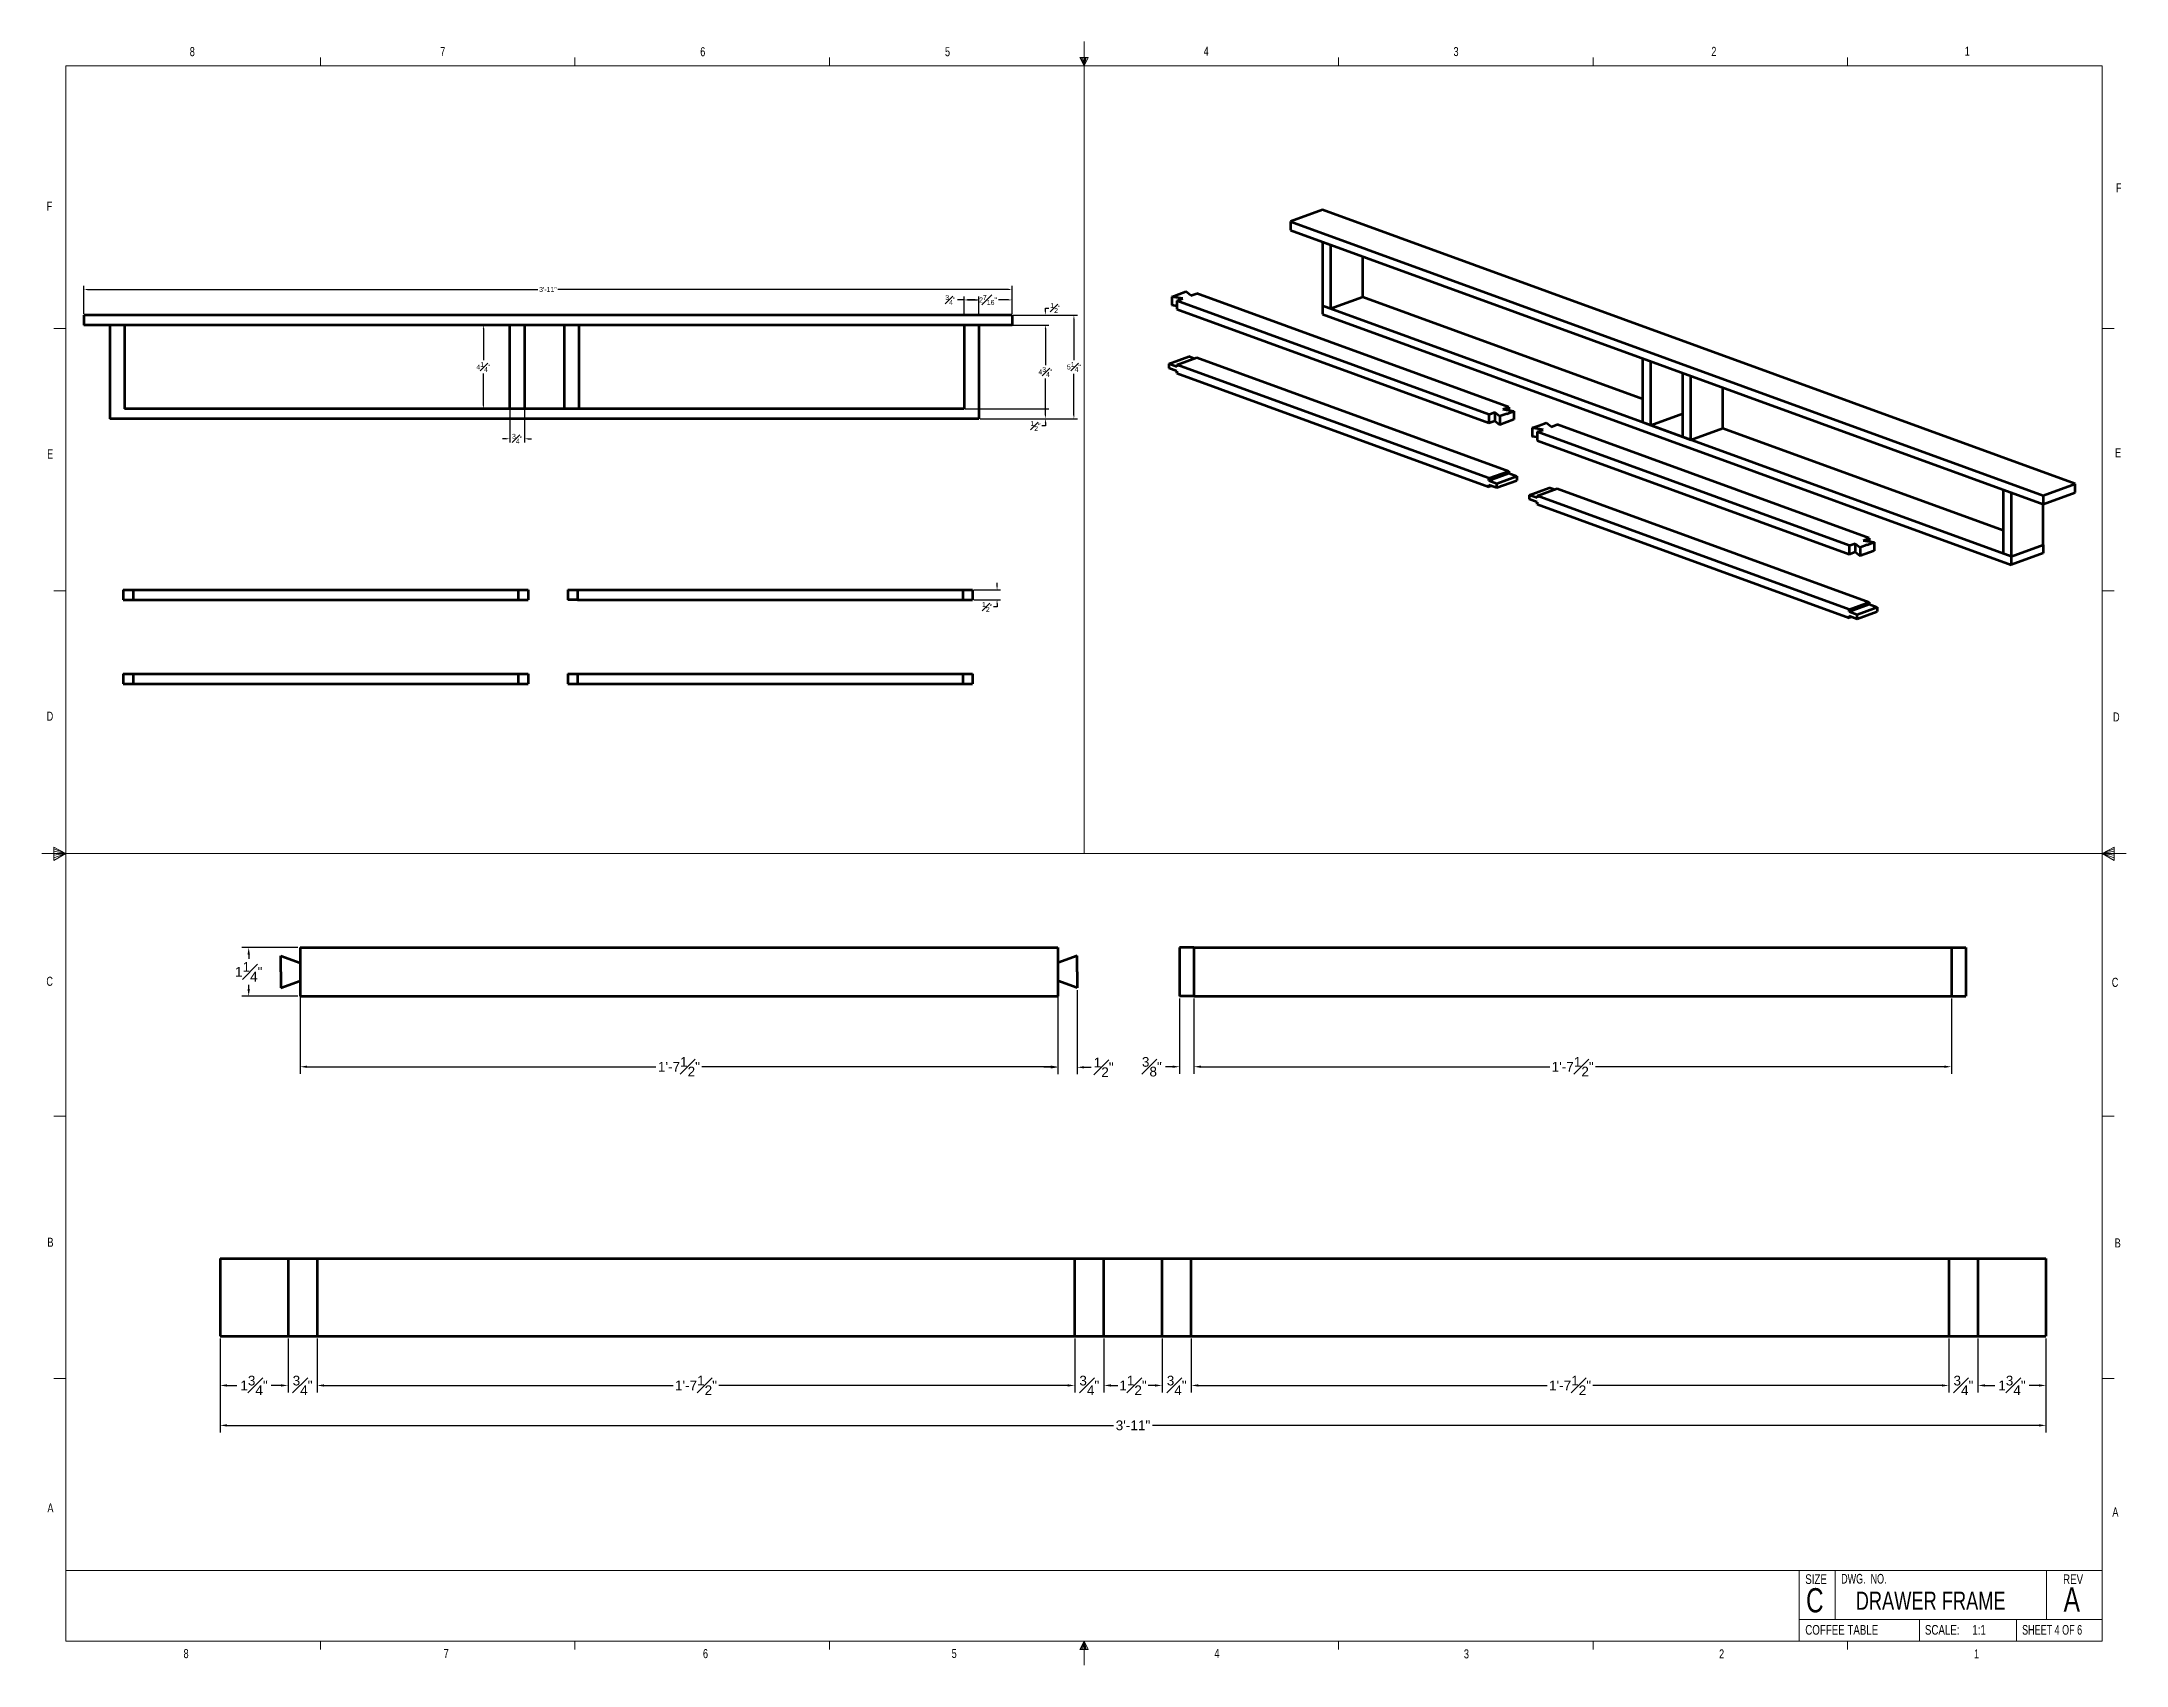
# Paper-space layout 'Drawers' of a CAD drawing. Header units: inches. Extents: x 0.3 to 21.8, y 0.1 to 16.8.
# The model-space entities are those that its viewports show. They can reach past a viewport. Long polylines and large blocks are cut down to what shows.
import ezdxf

# ---------------------------------------------------------------- set-up
doc = ezdxf.new("R2010")
doc.units = ezdxf.units.IN
doc.header["$MEASUREMENT"] = 0
doc.layers.get('0').update_dxf_attribs({"lineweight": 70, "true_color": 0xc2ced6})
doc.layers.add('Dim', color=5, linetype='Continuous')
doc.layers.add('FORMAT', color=7, linetype='Continuous')
doc.styles.add('SLDTEXTSTYLE0', font='TXT', dxfattribs={"width": 0.75})
doc.styles.add('SLDTEXTSTYLE1', font='TXT', dxfattribs={"width": 0.692308})
doc.styles.add('SLDTEXTSTYLE2', font='TXT', dxfattribs={"width": 0.694444})
doc.styles.get("Standard").update_dxf_attribs({"font": 'Arial.ttf'})
doc.dimstyles.new('AnnotativeNickStandard', dxfattribs={"dimscale": 6, "dimtxt": 0.25, "dimasz": 0.18, "dimexe": 0.18, "dimexo": 0.0625, "dimgap": 0.09, "dimtad": 0, "dimtih": 1, "dimtoh": 1, "dimdec": 4, "dimrnd": 0.03125, "dimzin": 0, "dimdsep": 46, "dimlunit": 4, "dimtxsty": 'Standard', "dimcen": 0.09, "dimaunit": 1, "dimadec": 0, "dimazin": 0, "dimtfac": 1, "dimtdec": 4, "dimtofl": 0, "dimtmove": 0, "dimatfit": 3, "dimfxl": 1, "dimfrac": 1, "dimtolj": 1, "dimtzin": 0, "dimarcsym": 0})

# ---------------------------------------------------------------- blocks, each defined once
blk = doc.blocks.new('*D38')
at = {"layer": 'Defpoints', "color": 0, "transparency": 16777216}
for p in [(251.852, 58.551), (271.352, 58.551), (271.352, 56.67)]:
    blk.add_point(p, dxfattribs=at)
at = {"layer": 'Dim', "color": 0, "lineweight": -2, "transparency": 16777216}
for p, q in [((251.852, 58.488), (251.852, 56.49)), ((271.352, 58.488), (271.352, 56.49)), ((252.032, 56.67), (261.011, 56.67)), ((271.172, 56.67), (262.192, 56.67))]:
    blk.add_line(p, q, dxfattribs=at)
at = {"layer": 'Dim', "color": 0, "transparency": 16777216}
for points in [[(252.032, 56.7), (252.032, 56.64), (251.852, 56.67)], [(271.172, 56.7), (271.172, 56.64), (271.352, 56.67)]]:
    blk.add_solid(points, dxfattribs=at)
at = {"layer": 'Dim', "color": 0, "transparency": 16777216, "insert": (261.602, 56.67), "char_height": 0.25, "attachment_point": 5}
blk.add_mtext('\\A1;1\'-7{\\H1.000000x;\\S1#2;}"', dxfattribs=at)
blk = doc.blocks.new('*D70')
at = {"layer": 'Defpoints', "color": 0, "transparency": 16777216}
for p in [(274.857, 58.488), (294.357, 58.488), (294.357, 56.67)]:
    blk.add_point(p, dxfattribs=at)
at = {"layer": 'Dim', "color": 0, "lineweight": -2, "transparency": 16777216}
for p, q in [((274.857, 58.426), (274.857, 56.49)), ((294.357, 58.426), (294.357, 56.49)), ((275.037, 56.67), (284.016, 56.67)), ((294.177, 56.67), (285.197, 56.67))]:
    blk.add_line(p, q, dxfattribs=at)
at = {"layer": 'Dim', "color": 0, "transparency": 16777216}
for points in [[(275.037, 56.7), (275.037, 56.64), (274.857, 56.67)], [(294.177, 56.7), (294.177, 56.64), (294.357, 56.67)]]:
    blk.add_solid(points, dxfattribs=at)
at = {"layer": 'Dim', "color": 0, "transparency": 16777216, "insert": (284.607, 56.67), "char_height": 0.25, "attachment_point": 5}
blk.add_mtext('\\A1;1\'-7{\\H1.000000x;\\S1#2;}"', dxfattribs=at)
blk = doc.blocks.new('*D71')
at = {"layer": 'Defpoints', "color": 0, "transparency": 16777216}
for p in [(274.49, 58.488), (274.857, 58.488), (274.49, 56.67)]:
    blk.add_point(p, dxfattribs=at)
at = {"layer": 'Dim', "color": 0, "lineweight": -2, "transparency": 16777216}
for p, q in [((274.49, 58.426), (274.49, 56.49)), ((274.857, 58.426), (274.857, 56.49)), ((274.31, 56.67), (274.13, 56.67)), ((275.037, 56.67), (275.217, 56.67))]:
    blk.add_line(p, q, dxfattribs=at)
at = {"layer": 'Dim', "color": 0, "transparency": 16777216}
for points in [[(274.31, 56.7), (274.31, 56.64), (274.49, 56.67)], [(275.037, 56.7), (275.037, 56.64), (274.857, 56.67)]]:
    blk.add_solid(points, dxfattribs=at)
at = {"layer": 'Dim', "color": 0, "transparency": 16777216, "insert": (273.775, 56.67), "char_height": 0.25, "attachment_point": 5}
blk.add_mtext('\\A1;{\\H1.000000x;\\S3#8;}"', dxfattribs=at)
blk = doc.blocks.new('*D72')
at = {"layer": 'Defpoints', "color": 0, "transparency": 16777216}
for p in [(271.352, 58.488), (271.852, 58.7), (271.852, 56.655)]:
    blk.add_point(p, dxfattribs=at)
at = {"layer": 'Dim', "color": 0, "lineweight": -2, "transparency": 16777216}
for p, q in [((271.852, 58.637), (271.852, 56.475)), ((271.352, 58.426), (271.352, 56.475)), ((271.172, 56.655), (270.992, 56.655)), ((272.032, 56.655), (272.212, 56.655))]:
    blk.add_line(p, q, dxfattribs=at)
at = {"layer": 'Dim', "color": 0, "transparency": 16777216}
for points in [[(271.172, 56.685), (271.172, 56.625), (271.352, 56.655)], [(272.032, 56.685), (272.032, 56.625), (271.852, 56.655)]]:
    blk.add_solid(points, dxfattribs=at)
at = {"layer": 'Dim', "color": 0, "transparency": 16777216, "insert": (272.536, 56.655), "char_height": 0.25, "attachment_point": 5}
blk.add_mtext('\\A1;{\\H1.000000x;\\S1#2;}"', dxfattribs=at)
blk = doc.blocks.new('*D76')
at = {"layer": 'Defpoints', "color": 0, "transparency": 16777216}
for p in [(249.79, 49.738), (296.79, 49.738), (296.79, 47.438)]:
    blk.add_point(p, dxfattribs=at)
at = {"layer": 'Dim', "color": 0, "lineweight": -2, "transparency": 16777216}
for p, q in [((249.79, 49.675), (249.79, 47.258)), ((296.79, 49.675), (296.79, 47.258)), ((249.97, 47.438), (272.786, 47.438)), ((296.61, 47.438), (273.794, 47.438))]:
    blk.add_line(p, q, dxfattribs=at)
at = {"layer": 'Dim', "color": 0, "transparency": 16777216}
for points in [[(249.97, 47.468), (249.97, 47.408), (249.79, 47.438)], [(296.61, 47.468), (296.61, 47.408), (296.79, 47.438)]]:
    blk.add_solid(points, dxfattribs=at)
at = {"layer": 'Dim', "color": 0, "transparency": 16777216, "insert": (273.29, 47.438), "char_height": 0.25, "attachment_point": 5}
blk.add_mtext('\\A1;3\'-11"', dxfattribs=at)
blk = doc.blocks.new('*D77')
at = {"layer": 'Defpoints', "color": 0, "transparency": 16777216}
for p in [(249.79, 49.675), (251.54, 49.738), (251.54, 48.466)]:
    blk.add_point(p, dxfattribs=at)
at = {"layer": 'Dim', "color": 0, "lineweight": -2, "transparency": 16777216}
for p, q in [((249.79, 49.613), (249.79, 48.286)), ((251.54, 49.675), (251.54, 48.286)), ((249.97, 48.466), (250.225, 48.466)), ((251.36, 48.466), (251.105, 48.466))]:
    blk.add_line(p, q, dxfattribs=at)
at = {"layer": 'Dim', "color": 0, "transparency": 16777216}
for points in [[(249.97, 48.496), (249.97, 48.436), (249.79, 48.466)], [(251.36, 48.496), (251.36, 48.436), (251.54, 48.466)]]:
    blk.add_solid(points, dxfattribs=at)
at = {"layer": 'Dim', "color": 0, "transparency": 16777216, "insert": (250.665, 48.466), "char_height": 0.25, "attachment_point": 5}
blk.add_mtext('\\A1;1{\\H1.000000x;\\S3#4;}"', dxfattribs=at)
blk = doc.blocks.new('*D78')
at = {"layer": 'Defpoints', "color": 0, "transparency": 16777216}
for p in [(251.54, 49.738), (252.29, 49.738), (252.29, 48.466)]:
    blk.add_point(p, dxfattribs=at)
at = {"layer": 'Dim', "color": 0, "lineweight": -2, "transparency": 16777216}
for p, q in [((251.54, 49.675), (251.54, 48.286)), ((252.29, 49.675), (252.29, 48.286)), ((251.36, 48.466), (251.18, 48.466)), ((252.47, 48.466), (252.65, 48.466))]:
    blk.add_line(p, q, dxfattribs=at)
at = {"layer": 'Dim', "color": 0, "transparency": 16777216}
for points in [[(251.36, 48.496), (251.36, 48.436), (251.54, 48.466)], [(252.47, 48.496), (252.47, 48.436), (252.29, 48.466)]]:
    blk.add_solid(points, dxfattribs=at)
at = {"layer": 'Dim', "color": 0, "transparency": 16777216, "insert": (251.915, 48.466), "char_height": 0.25, "attachment_point": 5}
blk.add_mtext('\\A1;{\\H1.000000x;\\S3#4;}"', dxfattribs=at)
blk = doc.blocks.new('*D79')
at = {"layer": 'Defpoints', "color": 0, "transparency": 16777216}
for p in [(252.29, 49.738), (271.79, 49.738), (271.79, 48.466)]:
    blk.add_point(p, dxfattribs=at)
at = {"layer": 'Dim', "color": 0, "lineweight": -2, "transparency": 16777216}
for p, q in [((252.29, 49.675), (252.29, 48.286)), ((271.79, 49.675), (271.79, 48.286)), ((252.47, 48.466), (261.45, 48.466)), ((271.61, 48.466), (262.63, 48.466))]:
    blk.add_line(p, q, dxfattribs=at)
at = {"layer": 'Dim', "color": 0, "transparency": 16777216}
for points in [[(252.47, 48.496), (252.47, 48.436), (252.29, 48.466)], [(271.61, 48.496), (271.61, 48.436), (271.79, 48.466)]]:
    blk.add_solid(points, dxfattribs=at)
at = {"layer": 'Dim', "color": 0, "transparency": 16777216, "insert": (262.04, 48.466), "char_height": 0.25, "attachment_point": 5}
blk.add_mtext('\\A1;1\'-7{\\H1.000000x;\\S1#2;}"', dxfattribs=at)
blk = doc.blocks.new('*D80')
at = {"layer": 'Defpoints', "color": 0, "transparency": 16777216}
for p in [(271.79, 49.738), (272.54, 49.738), (272.54, 48.466)]:
    blk.add_point(p, dxfattribs=at)
at = {"layer": 'Dim', "color": 0, "lineweight": -2, "transparency": 16777216}
for p, q in [((271.79, 49.675), (271.79, 48.286)), ((272.54, 49.675), (272.54, 48.286)), ((271.61, 48.466), (271.43, 48.466)), ((272.72, 48.466), (272.9, 48.466))]:
    blk.add_line(p, q, dxfattribs=at)
at = {"layer": 'Dim', "color": 0, "transparency": 16777216}
for points in [[(271.61, 48.496), (271.61, 48.436), (271.79, 48.466)], [(272.72, 48.496), (272.72, 48.436), (272.54, 48.466)]]:
    blk.add_solid(points, dxfattribs=at)
at = {"layer": 'Dim', "color": 0, "transparency": 16777216, "insert": (272.165, 48.466), "char_height": 0.25, "attachment_point": 5}
blk.add_mtext('\\A1;{\\H1.000000x;\\S3#4;}"', dxfattribs=at)
blk = doc.blocks.new('*D81')
at = {"layer": 'Defpoints', "color": 0, "transparency": 16777216}
for p in [(272.54, 49.738), (274.04, 49.738), (274.04, 48.466)]:
    blk.add_point(p, dxfattribs=at)
at = {"layer": 'Dim', "color": 0, "lineweight": -2, "transparency": 16777216}
for p, q in [((272.54, 49.675), (272.54, 48.286)), ((274.04, 49.675), (274.04, 48.286)), ((272.72, 48.466), (272.887, 48.466)), ((273.86, 48.466), (273.693, 48.466))]:
    blk.add_line(p, q, dxfattribs=at)
at = {"layer": 'Dim', "color": 0, "transparency": 16777216}
for points in [[(272.72, 48.496), (272.72, 48.436), (272.54, 48.466)], [(273.86, 48.496), (273.86, 48.436), (274.04, 48.466)]]:
    blk.add_solid(points, dxfattribs=at)
at = {"layer": 'Dim', "color": 0, "transparency": 16777216, "insert": (273.29, 48.466), "char_height": 0.25, "attachment_point": 5}
blk.add_mtext('\\A1;1{\\H1.000000x;\\S1#2;}"', dxfattribs=at)
blk = doc.blocks.new('*D82')
at = {"layer": 'Defpoints', "color": 0, "transparency": 16777216}
for p in [(274.04, 49.738), (274.79, 49.738), (274.79, 48.466)]:
    blk.add_point(p, dxfattribs=at)
at = {"layer": 'Dim', "color": 0, "lineweight": -2, "transparency": 16777216}
for p, q in [((274.04, 49.675), (274.04, 48.286)), ((274.79, 49.675), (274.79, 48.286)), ((273.86, 48.466), (273.68, 48.466)), ((274.97, 48.466), (275.15, 48.466))]:
    blk.add_line(p, q, dxfattribs=at)
at = {"layer": 'Dim', "color": 0, "transparency": 16777216}
for points in [[(273.86, 48.496), (273.86, 48.436), (274.04, 48.466)], [(274.97, 48.496), (274.97, 48.436), (274.79, 48.466)]]:
    blk.add_solid(points, dxfattribs=at)
at = {"layer": 'Dim', "color": 0, "transparency": 16777216, "insert": (274.415, 48.466), "char_height": 0.25, "attachment_point": 5}
blk.add_mtext('\\A1;{\\H1.000000x;\\S3#4;}"', dxfattribs=at)
blk = doc.blocks.new('*D83')
at = {"layer": 'Defpoints', "color": 0, "transparency": 16777216}
for p in [(274.79, 49.738), (294.29, 49.738), (294.29, 48.466)]:
    blk.add_point(p, dxfattribs=at)
at = {"layer": 'Dim', "color": 0, "lineweight": -2, "transparency": 16777216}
for p, q in [((274.79, 49.675), (274.79, 48.286)), ((294.29, 49.675), (294.29, 48.286)), ((274.97, 48.466), (283.95, 48.466)), ((294.11, 48.466), (285.13, 48.466))]:
    blk.add_line(p, q, dxfattribs=at)
at = {"layer": 'Dim', "color": 0, "transparency": 16777216}
for points in [[(274.97, 48.496), (274.97, 48.436), (274.79, 48.466)], [(294.11, 48.496), (294.11, 48.436), (294.29, 48.466)]]:
    blk.add_solid(points, dxfattribs=at)
at = {"layer": 'Dim', "color": 0, "transparency": 16777216, "insert": (284.54, 48.466), "char_height": 0.25, "attachment_point": 5}
blk.add_mtext('\\A1;1\'-7{\\H1.000000x;\\S1#2;}"', dxfattribs=at)
blk = doc.blocks.new('*D84')
at = {"layer": 'Defpoints', "color": 0, "transparency": 16777216}
for p in [(294.29, 49.738), (295.04, 49.738), (295.04, 48.466)]:
    blk.add_point(p, dxfattribs=at)
at = {"layer": 'Dim', "color": 0, "lineweight": -2, "transparency": 16777216}
for p, q in [((294.29, 49.675), (294.29, 48.286)), ((295.04, 49.675), (295.04, 48.286)), ((294.11, 48.466), (293.93, 48.466)), ((295.22, 48.466), (295.4, 48.466))]:
    blk.add_line(p, q, dxfattribs=at)
at = {"layer": 'Dim', "color": 0, "transparency": 16777216}
for points in [[(294.11, 48.496), (294.11, 48.436), (294.29, 48.466)], [(295.22, 48.496), (295.22, 48.436), (295.04, 48.466)]]:
    blk.add_solid(points, dxfattribs=at)
at = {"layer": 'Dim', "color": 0, "transparency": 16777216, "insert": (294.665, 48.466), "char_height": 0.25, "attachment_point": 5}
blk.add_mtext('\\A1;{\\H1.000000x;\\S3#4;}"', dxfattribs=at)
blk = doc.blocks.new('*D85')
at = {"layer": 'Defpoints', "color": 0, "transparency": 16777216}
for p in [(295.04, 49.738), (296.79, 49.738), (296.79, 48.466)]:
    blk.add_point(p, dxfattribs=at)
at = {"layer": 'Dim', "color": 0, "lineweight": -2, "transparency": 16777216}
for p, q in [((295.04, 49.675), (295.04, 48.286)), ((296.79, 49.675), (296.79, 48.286)), ((295.22, 48.466), (295.475, 48.466)), ((296.61, 48.466), (296.355, 48.466))]:
    blk.add_line(p, q, dxfattribs=at)
at = {"layer": 'Dim', "color": 0, "transparency": 16777216}
for points in [[(295.22, 48.496), (295.22, 48.436), (295.04, 48.466)], [(296.61, 48.496), (296.61, 48.436), (296.79, 48.466)]]:
    blk.add_solid(points, dxfattribs=at)
at = {"layer": 'Dim', "color": 0, "transparency": 16777216, "insert": (295.915, 48.466), "char_height": 0.25, "attachment_point": 5}
blk.add_mtext('\\A1;1{\\H1.000000x;\\S3#4;}"', dxfattribs=at)
blk = doc.blocks.new('*D86')
at = {"layer": 'Defpoints', "color": 0, "transparency": 16777216}
for p in [(296.79, 28.774), (295.107, 23.524), (299.922, 23.524)]:
    blk.add_point(p, dxfattribs=at)
at = {"layer": 'Dim', "color": 0, "lineweight": -2, "transparency": 16777216}
for p, q in [((296.852, 28.774), (300.102, 28.774)), ((299.922, 28.594), (299.922, 26.488)), ((299.922, 23.704), (299.922, 25.81)), ((295.169, 23.524), (300.102, 23.524))]:
    blk.add_line(p, q, dxfattribs=at)
at = {"layer": 'Dim', "color": 0, "transparency": 16777216}
for points in [[(299.892, 28.594), (299.952, 28.594), (299.922, 28.774)], [(299.892, 23.704), (299.952, 23.704), (299.922, 23.524)]]:
    blk.add_solid(points, dxfattribs=at)
at = {"layer": 'Dim', "color": 0, "transparency": 16777216, "insert": (299.922, 26.149), "char_height": 0.25, "attachment_point": 5}
blk.add_mtext('\\A1;5{\\H1.000000x;\\S1#4;}"', dxfattribs=at)
blk = doc.blocks.new('*D87')
at = {"layer": 'Defpoints', "color": 0, "transparency": 16777216}
for p in [(296.79, 28.774), (296.79, 28.274), (298.477, 28.274)]:
    blk.add_point(p, dxfattribs=at)
at = {"layer": 'Dim', "color": 0, "lineweight": -2, "transparency": 16777216}
for p, q in [((298.477, 28.954), (298.477, 29.134)), ((298.477, 29.134), (298.657, 29.134)), ((296.852, 28.774), (298.657, 28.774)), ((296.852, 28.274), (298.657, 28.274)), ((298.477, 28.094), (298.477, 27.914))]:
    blk.add_line(p, q, dxfattribs=at)
at = {"layer": 'Dim', "color": 0, "transparency": 16777216}
for points in [[(298.447, 28.954), (298.507, 28.954), (298.477, 28.774)], [(298.447, 28.094), (298.507, 28.094), (298.477, 28.274)]]:
    blk.add_solid(points, dxfattribs=at)
at = {"layer": 'Dim', "color": 0, "transparency": 16777216, "insert": (298.982, 29.134), "char_height": 0.25, "attachment_point": 5}
blk.add_mtext('\\A1;{\\H1.000000x;\\S1#2;}"', dxfattribs=at)
blk = doc.blocks.new('*D88')
at = {"layer": 'Defpoints', "color": 0, "transparency": 16777216}
for p in [(295.107, 28.274), (295.107, 23.524), (298.477, 23.524)]:
    blk.add_point(p, dxfattribs=at)
at = {"layer": 'Dim', "color": 0, "lineweight": -2, "transparency": 16777216}
for p, q in [((295.169, 28.274), (298.657, 28.274)), ((298.477, 28.094), (298.477, 26.238)), ((298.477, 23.704), (298.477, 25.56)), ((295.169, 23.524), (298.657, 23.524))]:
    blk.add_line(p, q, dxfattribs=at)
at = {"layer": 'Dim', "color": 0, "transparency": 16777216}
for points in [[(298.447, 28.094), (298.507, 28.094), (298.477, 28.274)], [(298.447, 23.704), (298.507, 23.704), (298.477, 23.524)]]:
    blk.add_solid(points, dxfattribs=at)
at = {"layer": 'Dim', "color": 0, "transparency": 16777216, "insert": (298.477, 25.899), "char_height": 0.25, "attachment_point": 5}
blk.add_mtext('\\A1;4{\\H1.000000x;\\S3#4;}"', dxfattribs=at)
blk = doc.blocks.new('*D89')
at = {"layer": 'Defpoints', "color": 0, "transparency": 16777216}
for p in [(294.357, 24.024), (295.107, 23.524), (298.477, 23.524)]:
    blk.add_point(p, dxfattribs=at)
at = {"layer": 'Dim', "color": 0, "lineweight": -2, "transparency": 16777216}
for p, q in [((298.477, 24.204), (298.477, 24.384)), ((294.419, 24.024), (298.657, 24.024)), ((295.169, 23.524), (298.657, 23.524)), ((298.477, 23.164), (298.297, 23.164)), ((298.477, 23.344), (298.477, 23.164))]:
    blk.add_line(p, q, dxfattribs=at)
at = {"layer": 'Dim', "color": 0, "transparency": 16777216}
for points in [[(298.447, 24.204), (298.507, 24.204), (298.477, 24.024)], [(298.447, 23.344), (298.507, 23.344), (298.477, 23.524)]]:
    blk.add_solid(points, dxfattribs=at)
at = {"layer": 'Dim', "color": 0, "transparency": 16777216, "insert": (297.973, 23.164), "char_height": 0.25, "attachment_point": 5}
blk.add_mtext('\\A1;{\\H1.000000x;\\S1#2;}"', dxfattribs=at)
blk = doc.blocks.new('*D90')
at = {"layer": 'Defpoints', "color": 0, "transparency": 16777216}
for p in [(296.79, 30.071), (249.79, 28.774), (296.79, 28.774)]:
    blk.add_point(p, dxfattribs=at)
at = {"layer": 'Dim', "color": 0, "lineweight": -2, "transparency": 16777216}
for p, q in [((249.79, 28.837), (249.79, 30.251)), ((249.97, 30.071), (272.786, 30.071)), ((296.61, 30.071), (273.794, 30.071)), ((296.79, 28.837), (296.79, 30.251))]:
    blk.add_line(p, q, dxfattribs=at)
at = {"layer": 'Dim', "color": 0, "transparency": 16777216}
for points in [[(249.97, 30.101), (249.97, 30.041), (249.79, 30.071)], [(296.61, 30.101), (296.61, 30.041), (296.79, 30.071)]]:
    blk.add_solid(points, dxfattribs=at)
at = {"layer": 'Dim', "color": 0, "transparency": 16777216, "insert": (273.29, 30.071), "char_height": 0.25, "attachment_point": 5}
blk.add_mtext('\\A1;3\'-11"', dxfattribs=at)
blk = doc.blocks.new('*D91')
at = {"layer": 'Defpoints', "color": 0, "transparency": 16777216}
for p in [(271.352, 28.274), (270.021, 24.024), (271.352, 24.024)]:
    blk.add_point(p, dxfattribs=at)
at = {"layer": 'Dim', "color": 0, "lineweight": -2, "transparency": 16777216}
for p, q in [((271.289, 28.274), (269.841, 28.274)), ((270.021, 28.094), (270.021, 26.486)), ((270.021, 24.204), (270.021, 25.812)), ((271.289, 24.024), (269.841, 24.024))]:
    blk.add_line(p, q, dxfattribs=at)
at = {"layer": 'Dim', "color": 0, "transparency": 16777216}
for points in [[(269.991, 28.094), (270.051, 28.094), (270.021, 28.274)], [(269.991, 24.204), (270.051, 24.204), (270.021, 24.024)]]:
    blk.add_solid(points, dxfattribs=at)
at = {"layer": 'Dim', "color": 0, "transparency": 16777216, "insert": (270.021, 26.149), "char_height": 0.25, "attachment_point": 5}
blk.add_mtext('\\A1;4{\\H1.000000x;\\S1#4;}"', dxfattribs=at)
blk = doc.blocks.new('*D92')
at = {"layer": 'Defpoints', "color": 0, "transparency": 16777216}
for p in [(271.352, 24.024), (272.102, 24.024), (272.102, 22.513)]:
    blk.add_point(p, dxfattribs=at)
at = {"layer": 'Dim', "color": 0, "lineweight": -2, "transparency": 16777216}
for p, q in [((271.352, 23.962), (271.352, 22.333)), ((272.102, 23.962), (272.102, 22.333)), ((271.172, 22.513), (270.992, 22.513)), ((272.282, 22.513), (272.462, 22.513))]:
    blk.add_line(p, q, dxfattribs=at)
at = {"layer": 'Dim', "color": 0, "transparency": 16777216}
for points in [[(271.172, 22.543), (271.172, 22.483), (271.352, 22.513)], [(272.282, 22.543), (272.282, 22.483), (272.102, 22.513)]]:
    blk.add_solid(points, dxfattribs=at)
at = {"layer": 'Dim', "color": 0, "transparency": 16777216, "insert": (271.727, 22.513), "char_height": 0.25, "attachment_point": 5}
blk.add_mtext('\\A1;{\\H1.000000x;\\S3#4;}"', dxfattribs=at)
blk = doc.blocks.new('*D93')
at = {"layer": 'Defpoints', "color": 0, "transparency": 16777216}
for p in [(294.79, 14.86), (294.79, 14.36), (296.029, 14.36)]:
    blk.add_point(p, dxfattribs=at)
at = {"layer": 'Dim', "color": 0, "lineweight": -2, "transparency": 16777216}
for p, q in [((296.029, 15.04), (296.029, 15.22)), ((294.852, 14.86), (296.209, 14.86)), ((294.852, 14.36), (296.209, 14.36)), ((296.029, 14), (295.849, 14)), ((296.029, 14.18), (296.029, 14))]:
    blk.add_line(p, q, dxfattribs=at)
at = {"layer": 'Dim', "color": 0, "transparency": 16777216}
for points in [[(295.999, 15.04), (296.059, 15.04), (296.029, 14.86)], [(295.999, 14.18), (296.059, 14.18), (296.029, 14.36)]]:
    blk.add_solid(points, dxfattribs=at)
at = {"layer": 'Dim', "color": 0, "transparency": 16777216, "insert": (295.525, 14), "char_height": 0.25, "attachment_point": 5}
blk.add_mtext('\\A1;{\\H1.000000x;\\S1#2;}"', dxfattribs=at)
blk = doc.blocks.new('*D106')
at = {"layer": 'Defpoints', "color": 0, "transparency": 16777216}
for p in [(296.79, 29.544), (294.357, 28.774), (296.79, 28.774)]:
    blk.add_point(p, dxfattribs=at)
at = {"layer": 'Dim', "color": 0, "lineweight": -2, "transparency": 16777216}
for p, q in [((294.357, 28.837), (294.357, 29.724)), ((294.537, 29.544), (295.036, 29.544)), ((296.61, 29.544), (296.111, 29.544)), ((296.79, 28.837), (296.79, 29.724))]:
    blk.add_line(p, q, dxfattribs=at)
at = {"layer": 'Dim', "color": 0, "transparency": 16777216}
for points in [[(294.537, 29.574), (294.537, 29.514), (294.357, 29.544)], [(296.61, 29.574), (296.61, 29.514), (296.79, 29.544)]]:
    blk.add_solid(points, dxfattribs=at)
at = {"layer": 'Dim', "color": 0, "transparency": 16777216, "insert": (295.573, 29.544), "char_height": 0.25, "attachment_point": 5}
blk.add_mtext('\\A1;2{\\H1.000000x;\\S7#16;}"', dxfattribs=at)
blk = doc.blocks.new('*D107')
at = {"layer": 'Defpoints', "color": 0, "transparency": 16777216}
for p in [(294.357, 29.544), (294.357, 28.774), (295.107, 28.774)]:
    blk.add_point(p, dxfattribs=at)
at = {"layer": 'Dim', "color": 0, "lineweight": -2, "transparency": 16777216}
for p, q in [((294.357, 29.544), (294.028, 29.544)), ((294.357, 28.837), (294.357, 29.724)), ((294.927, 29.544), (294.537, 29.544)), ((295.107, 28.837), (295.107, 29.724))]:
    blk.add_line(p, q, dxfattribs=at)
at = {"layer": 'Dim', "color": 0, "transparency": 16777216}
for points in [[(294.537, 29.574), (294.537, 29.514), (294.357, 29.544)], [(294.927, 29.574), (294.927, 29.514), (295.107, 29.544)]]:
    blk.add_solid(points, dxfattribs=at)
at = {"layer": 'Dim', "color": 0, "transparency": 16777216, "insert": (293.666, 29.544), "char_height": 0.25, "attachment_point": 5}
blk.add_mtext('\\A1;{\\H1.000000x;\\S3#4;}"', dxfattribs=at)
blk = doc.blocks.new('*D162')
at = {"layer": 'Defpoints', "color": 0, "transparency": 16777216}
for p in [(251.852, 59.738), (250.528, 58.488), (251.852, 58.488)]:
    blk.add_point(p, dxfattribs=at)
at = {"layer": 'Dim', "color": 0, "lineweight": -2, "transparency": 16777216}
for p, q in [((251.789, 59.738), (250.348, 59.738)), ((250.528, 59.558), (250.528, 59.451)), ((251.789, 58.488), (250.348, 58.488)), ((250.528, 58.668), (250.528, 58.776))]:
    blk.add_line(p, q, dxfattribs=at)
at = {"layer": 'Dim', "color": 0, "transparency": 16777216}
for points in [[(250.498, 59.558), (250.558, 59.558), (250.528, 59.738)], [(250.498, 58.668), (250.558, 58.668), (250.528, 58.488)]]:
    blk.add_solid(points, dxfattribs=at)
at = {"layer": 'Dim', "color": 0, "transparency": 16777216, "insert": (250.528, 59.113), "char_height": 0.25, "attachment_point": 5}
blk.add_mtext('\\A1;1{\\H1.000000x;\\S1#4;}"', dxfattribs=at)

msp = doc.modelspace()

# ---------------------------------------------------------------- linework, layer by layer
for p, q in [((331.45508, 74.34966), (329.57569, 73.66562)), ((375.62063, 58.27471), (331.45508, 74.34966)), ((329.57569, 73.66562), (373.74124, 57.59067)), ((329.57569, 73.66562), (329.57569, 73.16562)), ((329.57569, 73.16562), (373.74124, 57.09067)), ((331.45508, 72.48157), (331.45508, 68.73157)), ((331.45508, 72.48157), (331.92492, 72.31056)), ((331.92492, 72.31056), (331.92492, 68.56056)), ((333.80431, 69.2446), (333.80431, 71.62652)), ((322.59823, 69.25794), (323.00934, 69.40758)), ((323.24427, 69.15106), (322.59823, 69.25794)), ((322.59823, 69.25794), (322.59823, 68.75794)), ((323.00934, 69.40758), (323.42046, 69.55721)), ((323.71411, 69.32207), (323.42046, 69.55721)), ((323.71411, 69.32207), (324.0665, 69.45033)), ((342.3905, 62.78094), (324.0665, 69.45033)), ((331.92492, 68.56056), (333.80431, 69.2446)), ((333.80431, 69.2446), (350.24893, 63.25925)), ((322.89188, 68.70936), (322.59823, 68.75794)), ((322.89188, 69.02281), (323.24427, 69.15106)), ((341.21589, 62.35341), (322.89188, 69.02281)), ((322.89188, 69.02281), (322.89188, 68.52281)), ((371.86186, 54.02471), (331.45508, 68.73157)), ((331.45508, 68.73157), (331.45508, 68.23157)), ((322.89188, 68.52281), (341.21589, 61.85341)), ((331.45508, 68.23157), (371.86186, 53.52471)), ((322.42203, 65.31882), (323.59665, 65.74634)), ((322.89188, 65.27281), (324.0665, 65.70033)), ((323.89478, 65.63783), (323.59665, 65.74634)), ((324.0665, 65.70033), (342.3905, 59.03094)), ((350.24893, 61.89117), (350.24893, 65.64117)), ((350.71878, 61.72016), (350.71878, 65.47016)), ((322.89188, 65.14781), (322.42203, 65.31882)), ((322.42203, 65.31882), (322.42203, 65.06882)), ((322.89188, 64.89781), (322.42203, 65.06882)), ((341.21589, 58.60341), (322.89188, 65.27281)), ((322.89188, 65.27281), (322.89188, 65.14781)), ((322.89188, 65.27281), (322.89188, 65.14781)), ((322.89188, 64.77281), (322.89188, 64.89781)), ((322.89188, 64.89781), (322.89188, 64.77281)), ((322.89188, 64.77281), (341.21589, 58.10341)), ((352.59816, 61.03612), (352.59816, 64.78612)), ((353.06801, 60.86511), (353.06801, 64.61511)), ((354.94739, 61.54915), (354.94739, 63.93107)), ((342.03812, 62.65268), (342.3905, 62.78094)), ((342.3905, 62.78094), (342.3905, 62.59438)), ((341.21589, 62.35341), (341.56827, 62.48167)), ((341.21589, 62.35341), (341.21589, 61.85341)), ((341.56827, 62.48167), (341.86193, 62.24653)), ((341.56827, 62.48167), (341.56827, 61.98167)), ((342.27304, 62.39617), (341.86193, 62.24653)), ((341.86193, 62.24653), (341.86193, 61.74653)), ((342.03812, 62.65268), (342.68416, 62.5458)), ((342.27304, 62.39617), (342.68416, 62.5458)), ((342.68416, 62.5458), (342.68416, 62.0458)), ((350.71878, 61.72016), (352.59816, 62.4042)), ((341.21589, 61.85341), (341.56827, 61.98167)), ((341.56827, 61.98167), (341.86193, 61.74653)), ((342.68416, 62.0458), (341.86193, 61.74653)), ((343.74131, 61.56249), (344.15243, 61.71213)), ((344.15243, 61.71213), (344.56354, 61.86176)), ((344.8572, 61.62662), (344.56354, 61.86176)), ((344.8572, 61.62662), (345.20958, 61.75488)), ((363.53359, 55.08549), (345.20958, 61.75488)), ((350.24893, 61.89117), (350.71878, 61.72016)), ((350.71878, 61.72016), (352.59816, 61.03612)), ((344.38735, 61.45561), (343.74131, 61.56249)), ((343.74131, 61.56249), (343.74131, 61.06249)), ((344.03496, 61.32735), (344.38735, 61.45561)), ((362.35897, 54.65796), (344.03496, 61.32735)), ((344.03496, 61.32735), (344.03496, 60.82735)), ((353.06801, 60.86511), (354.94739, 61.54915)), ((354.94739, 61.54915), (371.39201, 55.5638)), ((344.03496, 61.01391), (343.74131, 61.06249)), ((344.03496, 60.82735), (362.35897, 54.15796)), ((352.59816, 61.03612), (353.06801, 60.86511)), ((251.85155, 59.73826), (271.35155, 59.73826)), ((251.85155, 59.73826), (251.85155, 58.48826)), ((271.35155, 59.73826), (271.35155, 58.48826)), ((274.85652, 59.73826), (274.4903, 59.73826)), ((274.4903, 59.73826), (274.4903, 58.48826)), ((274.85652, 59.73826), (294.35652, 59.73826)), ((274.85652, 59.73826), (274.85652, 58.48826)), ((294.35652, 59.73826), (294.35652, 58.48826)), ((294.35652, 59.73826), (294.73152, 59.73826)), ((294.73152, 59.73826), (294.73152, 58.48826)), ((251.35155, 59.11326), (251.35155, 59.52266)), ((251.35155, 59.52266), (251.85155, 59.34068)), ((251.35155, 59.11326), (251.35155, 58.69959)), ((271.85155, 59.52266), (271.35155, 59.34068)), ((271.85155, 59.11326), (271.85155, 59.52266)), ((271.85155, 59.11326), (271.85155, 58.69959)), ((341.21589, 58.60341), (342.3905, 59.03094)), ((342.3905, 59.03094), (342.3905, 58.90594)), ((251.35155, 58.69959), (251.85155, 58.88158)), ((251.85155, 58.48826), (271.35155, 58.48826)), ((271.85155, 58.69959), (271.35155, 58.88158)), ((274.85652, 58.48826), (274.4903, 58.48826)), ((274.85652, 58.48826), (294.35652, 58.48826)), ((294.35652, 58.48826), (294.73152, 58.48826)), ((341.21589, 58.47841), (342.3905, 58.90594)), ((341.21589, 58.60341), (341.21589, 58.47841)), ((341.21589, 58.47841), (341.21589, 58.60341)), ((341.68573, 58.3074), (342.86035, 58.73493)), ((342.3905, 58.90594), (342.86035, 58.73493)), ((342.86035, 58.73493), (342.86035, 58.48493)), ((341.21589, 58.47841), (341.68573, 58.3074)), ((341.21589, 58.10341), (341.21589, 58.22841)), ((341.21589, 58.22841), (341.68573, 58.0574)), ((341.3876, 58.16591), (341.21589, 58.10341)), ((341.68573, 58.0574), (342.86035, 58.48493)), ((341.68573, 58.0574), (341.68573, 58.3074)), ((343.56512, 57.62336), (344.73973, 58.05089)), ((344.03496, 57.57735), (345.20958, 58.00488)), ((345.03786, 57.94238), (344.73973, 58.05089)), ((345.20958, 58.00488), (363.53359, 51.33549)), ((373.74124, 57.59067), (375.62063, 58.27471)), ((375.62063, 57.77471), (375.62063, 58.27471)), ((344.03496, 57.45235), (343.56512, 57.62336)), ((343.56512, 57.62336), (343.56512, 57.37336)), ((362.35897, 50.90796), (344.03496, 57.57735)), ((344.03496, 57.57735), (344.03496, 57.45235)), ((344.03496, 57.57735), (344.03496, 57.45235)), ((371.39201, 57.94572), (371.39201, 54.19572)), ((371.86186, 57.77471), (371.86186, 54.02471)), ((373.74124, 57.09067), (375.62063, 57.77471)), ((373.74124, 57.59067), (373.74124, 57.09067)), ((344.03496, 57.20235), (343.56512, 57.37336)), ((344.03496, 57.20235), (344.03496, 57.07735)), ((344.03496, 57.07735), (344.03496, 57.20235)), ((344.03496, 57.07735), (362.35897, 50.40796)), ((373.74124, 54.70875), (373.74124, 57.09067)), ((362.35897, 54.65796), (362.71136, 54.78622)), ((362.71136, 54.78622), (363.00501, 54.55108)), ((362.71136, 54.78622), (362.71136, 54.28622)), ((363.1812, 54.95723), (363.53359, 55.08549)), ((363.1812, 54.95723), (363.82724, 54.85035)), ((363.41612, 54.70071), (363.82724, 54.85035)), ((363.53359, 55.08549), (363.53359, 54.89893)), ((363.82724, 54.85035), (363.82724, 54.35035)), ((362.35897, 54.65796), (362.35897, 54.15796)), ((362.35897, 54.15796), (362.71136, 54.28622)), ((362.71136, 54.28622), (363.00501, 54.05108)), ((363.41612, 54.70071), (363.00501, 54.55108)), ((363.00501, 54.55108), (363.00501, 54.05108)), ((363.82724, 54.35035), (363.00501, 54.05108)), ((371.86186, 54.02471), (373.74124, 54.70875)), ((373.74124, 54.20875), (371.86186, 53.52471)), ((373.74124, 54.70875), (373.74124, 54.20875)), ((371.86186, 54.02471), (371.86186, 53.52471)), ((249.78993, 51.73782), (296.78993, 51.73782)), ((249.78993, 51.73782), (249.78993, 49.73782)), ((251.53993, 51.73782), (251.53993, 49.73782)), ((252.28993, 51.73782), (252.28993, 49.73782)), ((271.78993, 49.73782), (271.78993, 51.73782)), ((272.53993, 49.73782), (272.53993, 51.73782)), ((274.03993, 49.73782), (274.03993, 51.73782)), ((274.78993, 49.73782), (274.78993, 51.73782)), ((294.28993, 51.73782), (294.28993, 49.73782)), ((295.03993, 51.73782), (295.03993, 49.73782)), ((296.78993, 51.73782), (296.78993, 49.73782)), ((362.35897, 50.90796), (363.53359, 51.33549)), ((362.35897, 50.78296), (363.53359, 51.21049)), ((362.82882, 50.61195), (364.00343, 51.03948)), ((363.53359, 51.33549), (363.53359, 51.21049)), ((363.53359, 51.21049), (364.00343, 51.03948)), ((364.00343, 51.03948), (364.00343, 50.78948)), ((362.35897, 50.78296), (362.35897, 50.90796)), ((362.35897, 50.90796), (362.35897, 50.78296)), ((362.35897, 50.78296), (362.82882, 50.61195)), ((362.35897, 50.40796), (362.35897, 50.53296)), ((362.35897, 50.53296), (362.82882, 50.36195)), ((362.53069, 50.47046), (362.35897, 50.40796)), ((362.82882, 50.36195), (364.00343, 50.78948)), ((362.82882, 50.36195), (362.82882, 50.61195)), ((249.78993, 49.73782), (296.78993, 49.73782)), ((296.78993, 28.77408), (249.78993, 28.77408)), ((249.78993, 28.77408), (249.78993, 28.27408)), ((296.78993, 28.77408), (296.78993, 28.27408)), ((296.78993, 28.27408), (249.78993, 28.27408)), ((251.10155, 28.27408), (251.10155, 23.52408)), ((251.85155, 28.27408), (251.85155, 24.02408)), ((271.35155, 28.27408), (271.35155, 24.02408)), ((272.10155, 28.27408), (272.10155, 24.02408)), ((274.10652, 28.27408), (274.10652, 24.02408)), ((274.85652, 28.27408), (274.85652, 24.02408)), ((294.35652, 28.27408), (294.35652, 24.02408)), ((295.10652, 28.27408), (295.10652, 23.52408)), ((294.35652, 24.02408), (251.85155, 24.02408)), ((295.10652, 23.52408), (251.10155, 23.52408)), ((251.78993, 14.85977), (251.78993, 14.35977)), ((251.78993, 14.85977), (252.28993, 14.85977)), ((252.28993, 14.85977), (271.78993, 14.85977)), ((252.28993, 14.85977), (252.28993, 14.35977)), ((271.78993, 14.85977), (271.78993, 14.35977)), ((271.78993, 14.85977), (272.28993, 14.85977)), ((272.28993, 14.85977), (272.28993, 14.35977)), ((274.28993, 14.85977), (274.28993, 14.35977)), ((274.28993, 14.85977), (274.78993, 14.85977)), ((274.78993, 14.85977), (294.28993, 14.85977)), ((274.78993, 14.85977), (274.78993, 14.35977)), ((294.28993, 14.85977), (294.28993, 14.35977)), ((294.28993, 14.85977), (294.78993, 14.85977)), ((294.78993, 14.85977), (294.78993, 14.35977)), ((251.78993, 14.35977), (252.28993, 14.35977)), ((252.28993, 14.35977), (271.78993, 14.35977)), ((271.78993, 14.35977), (272.28993, 14.35977)), ((274.78993, 14.35977), (274.28993, 14.35977)), ((274.78993, 14.35977), (294.28993, 14.35977)), ((294.28993, 14.35977), (294.78993, 14.35977)), ((251.78993, 10.60977), (251.78993, 10.10977)), ((251.78993, 10.60977), (252.28993, 10.60977)), ((252.28993, 10.60977), (271.78993, 10.60977)), ((252.28993, 10.60977), (252.28993, 10.10977)), ((271.78993, 10.60977), (271.78993, 10.10977)), ((271.78993, 10.60977), (272.28993, 10.60977)), ((272.28993, 10.60977), (272.28993, 10.10977)), ((274.28993, 10.60977), (274.28993, 10.10977)), ((274.28993, 10.60977), (274.78993, 10.60977)), ((274.78993, 10.60977), (294.28993, 10.60977)), ((274.78993, 10.60977), (274.78993, 10.10977)), ((294.28993, 10.60977), (294.28993, 10.10977)), ((294.28993, 10.60977), (294.78993, 10.60977)), ((294.78993, 10.60977), (294.78993, 10.10977)), ((251.78993, 10.10977), (252.28993, 10.10977)), ((252.28993, 10.10977), (271.78993, 10.10977)), ((271.78993, 10.10977), (272.28993, 10.10977)), ((274.28993, 10.10977), (274.78993, 10.10977)), ((274.78993, 10.10977), (294.28993, 10.10977)), ((294.28993, 10.10977), (294.78993, 10.10977))]:
    msp.add_line(p, q)

# ---------------------------------------------------------------- dimensions: what is measured, and where the dimension line sits
at = {"layer": 'Dim'}
for base, p1, p2, picture, middle in [((250.52821, 58.48826), (251.85155, 59.73826), (251.85155, 58.48826), '*D162', (250.52821, 59.11326)), ((299.92199, 23.52408), (296.78993, 28.77408), (295.10652, 23.52408), '*D86', (299.92199, 26.14908)), ((270.02131, 24.02408), (271.35155, 28.27408), (271.35155, 24.02408), '*D91', (270.02131, 26.14908)), ((298.47721, 23.52408), (295.10652, 28.27408), (295.10652, 23.52408), '*D88', (298.47721, 25.89908)), ((298.47721, 23.52408), (294.35652, 24.02408), (295.10652, 23.52408), '*D89', (297.97284, 23.16408)), ((296.02893, 14.35977), (294.78993, 14.85977), (294.78993, 14.35977), '*D93', (295.52457, 13.99977))]:
    dim = msp.add_linear_dim(base=base, p1=p1, p2=p2, angle=90, dimstyle='AnnotativeNickStandard', dxfattribs=at)
    dim.commit()
    dim.dimension.update_dxf_attribs({"geometry": picture, "text_midpoint": middle})
for base, p1, p2, picture, middle in [((271.35155, 56.67004), (251.85155, 58.55076), (271.35155, 58.55076), '*D38', (261.60155, 56.67004)), ((271.85155, 56.65504), (271.35155, 58.48826), (271.85155, 58.69959), '*D72', (272.53592, 56.65504)), ((274.4903, 56.67004), (274.85652, 58.48826), (274.4903, 58.48826), '*D71', (273.77523, 56.67004)), ((294.35652, 56.67004), (274.85652, 58.48826), (294.35652, 58.48826), '*D70', (284.60652, 56.67004)), ((296.78993, 47.43758), (249.78993, 49.73782), (296.78993, 49.73782), '*D76', (273.28993, 47.43758)), ((251.53993, 48.46645), (249.78993, 49.67532), (251.53993, 49.73782), '*D77', (250.66493, 48.46645)), ((252.28993, 48.46645), (251.53993, 49.73782), (252.28993, 49.73782), '*D78', (251.91493, 48.46645)), ((271.78993, 48.46645), (252.28993, 49.73782), (271.78993, 49.73782), '*D79', (262.03993, 48.46645)), ((272.53993, 48.46645), (271.78993, 49.73782), (272.53993, 49.73782), '*D80', (272.16493, 48.46645)), ((274.03993, 48.46645), (272.53993, 49.73782), (274.03993, 49.73782), '*D81', (273.28993, 48.46645)), ((274.78993, 48.46645), (274.03993, 49.73782), (274.78993, 49.73782), '*D82', (274.41493, 48.46645)), ((294.28993, 48.46645), (274.78993, 49.73782), (294.28993, 49.73782), '*D83', (284.53993, 48.46645)), ((295.03993, 48.46645), (294.28993, 49.73782), (295.03993, 49.73782), '*D84', (294.66493, 48.46645)), ((296.78993, 48.46645), (295.03993, 49.73782), (296.78993, 49.73782), '*D85', (295.91493, 48.46645)), ((296.78993, 30.07076), (249.78993, 28.77408), (296.78993, 28.77408), '*D90', (273.28993, 30.07076)), ((296.78993, 29.54367), (294.35652, 28.77408), (296.78993, 28.77408), '*D106', (295.57322, 29.54367)), ((272.10155, 22.51308), (271.35155, 24.02408), (272.10155, 24.02408), '*D92', (271.72655, 22.51308))]:
    dim = msp.add_linear_dim(base=base, p1=p1, p2=p2, dimstyle='AnnotativeNickStandard', dxfattribs=at)
    dim.commit()
    dim.dimension.update_dxf_attribs({"geometry": picture, "text_midpoint": middle})
dim = msp.add_linear_dim(base=(294.35652, 29.54367), p1=(295.10652, 28.77408), p2=(294.35652, 28.77408), dimstyle='AnnotativeNickStandard', dxfattribs=at)
dim.commit()
dim.dimension.update_dxf_attribs({"geometry": '*D107', "text_midpoint": (293.666, 29.54367), "dimtype": 160})
dim = msp.add_linear_dim(base=(298.47721, 28.27408), p1=(296.78993, 28.77408), p2=(296.78993, 28.27408), angle=90, dimstyle='AnnotativeNickStandard', dxfattribs=at)
dim.commit()
dim.dimension.update_dxf_attribs({"geometry": '*D87', "text_midpoint": (298.98158, 29.13408), "dimtype": 160})

psp = doc.layouts.new('Drawers')

# ---------------------------------------------------------------- linework, layer by layer
at = {"color": 7, "linetype": 'Continuous', "lineweight": 0}
for p, q in [((11.058, 16.566), (11.058, 16.814)), ((0.558, 16.566), (21.558, 16.566)), ((0.558, 16.566), (0.558, 0.316)), ((3.183, 16.566), (3.183, 16.651)), ((5.808, 16.566), (5.808, 16.651)), ((8.433, 16.566), (8.433, 16.651)), ((11.016, 16.651), (11.102, 16.651)), ((11.058, 16.566), (11.016, 16.651)), ((11.058, 16.566), (11.024, 16.651)), ((11.058, 16.566), (11.044, 16.651)), ((11.058, 16.566), (11.071, 16.651)), ((11.058, 16.566), (11.081, 16.651)), ((11.058, 16.566), (11.102, 16.651)), ((13.683, 16.566), (13.683, 16.651)), ((16.308, 16.566), (16.308, 16.651)), ((18.933, 16.566), (18.933, 16.651)), ((21.558, 0.316), (21.558, 16.566)), ((0.558, 13.857), (0.433, 13.857)), ((21.558, 13.857), (21.683, 13.857)), ((0.558, 11.149), (0.433, 11.149)), ((21.558, 11.149), (21.683, 11.149)), ((0.558, 8.441), (0.308, 8.441)), ((0.434, 8.506), (0.434, 8.368)), ((0.558, 8.441), (0.434, 8.506)), ((0.434, 8.488), (0.558, 8.441)), ((0.434, 8.464), (0.558, 8.441)), ((0.434, 8.368), (0.558, 8.441)), ((0.434, 8.395), (0.558, 8.441)), ((0.434, 8.422), (0.558, 8.441)), ((21.558, 8.441), (21.682, 8.506)), ((21.682, 8.488), (21.558, 8.441)), ((21.682, 8.464), (21.558, 8.441)), ((21.682, 8.422), (21.558, 8.441)), ((21.682, 8.395), (21.558, 8.441)), ((21.682, 8.368), (21.558, 8.441)), ((21.558, 8.441), (21.808, 8.441)), ((21.682, 8.506), (21.682, 8.368)), ((0.558, 5.733), (0.433, 5.733)), ((21.558, 5.733), (21.683, 5.733)), ((0.558, 3.025), (0.433, 3.025)), ((21.558, 3.025), (21.683, 3.025)), ((18.433, 1.047), (18.433, 0.316)), ((18.433, 1.047), (21.558, 1.047)), ((18.806, 1.047), (18.806, 0.54)), ((20.986, 1.047), (20.986, 0.54)), ((18.433, 0.54), (21.558, 0.54)), ((19.676, 0.54), (19.676, 0.316)), ((20.677, 0.54), (20.677, 0.316)), ((21.558, 0.316), (0.558, 0.316)), ((3.183, 0.316), (3.183, 0.231)), ((5.808, 0.316), (5.808, 0.231)), ((8.433, 0.316), (8.433, 0.231)), ((11.058, 0.316), (11.016, 0.23)), ((11.016, 0.23), (11.102, 0.23)), ((11.058, 0.316), (11.024, 0.23)), ((11.058, 0.316), (11.044, 0.23)), ((11.058, 0.316), (11.058, 0.068)), ((11.058, 0.316), (11.102, 0.23)), ((11.058, 0.316), (11.081, 0.23)), ((11.058, 0.316), (11.071, 0.23)), ((13.683, 0.316), (13.683, 0.231)), ((16.308, 0.316), (16.308, 0.231)), ((18.933, 0.316), (18.933, 0.231))]:
    psp.add_line(p, q, dxfattribs=at)

# ---------------------------------------------------------------- texts
at = {"color": 7, "linetype": 'Continuous', "lineweight": 0, "attachment_point": 1}
for s, insert, char_height, style in [('8', (1.835, 16.758), 0.0937, 'SLDTEXTSTYLE0'), ('7', (4.418, 16.758), 0.0937, 'SLDTEXTSTYLE0'), ('6', (7.1, 16.757), 0.0937, 'SLDTEXTSTYLE0'), ('5', (9.624, 16.757), 0.0937, 'SLDTEXTSTYLE0'), ('4', (12.292, 16.762), 0.0937, 'SLDTEXTSTYLE0'), ('3', (14.869, 16.759), 0.0937, 'SLDTEXTSTYLE0'), ('2', (17.528, 16.76), 0.0937, 'SLDTEXTSTYLE0'), ('1', (20.142, 16.762), 0.0937, 'SLDTEXTSTYLE0'), ('F', (21.701, 15.352), 0.0937, 'SLDTEXTSTYLE0'), ('F', (0.359, 15.163), 0.0937, 'SLDTEXTSTYLE0'), ('E', (0.364, 12.608), 0.0937, 'SLDTEXTSTYLE0'), ('E', (21.692, 12.621), 0.0937, 'SLDTEXTSTYLE0'), ('D', (0.359, 9.904), 0.0937, 'SLDTEXTSTYLE0'), ('D', (21.671, 9.896), 0.0937, 'SLDTEXTSTYLE0'), ('C', (0.356, 7.17), 0.0937, 'SLDTEXTSTYLE0'), ('C', (21.658, 7.159), 0.0937, 'SLDTEXTSTYLE0'), ('B', (0.367, 4.478), 0.0937, 'SLDTEXTSTYLE0'), ('B', (21.688, 4.471), 0.0937, 'SLDTEXTSTYLE0'), ('A', (0.367, 1.738), 0.0937, 'SLDTEXTSTYLE0'), ('A', (21.664, 1.696), 0.0937, 'SLDTEXTSTYLE0'), ('SIZE', (18.497, 1.007), 0.1, 'SLDTEXTSTYLE0'), ('C', (18.505, 0.864), 0.25, 'SLDTEXTSTYLE0'), ('DWG.  NO.', (18.867, 1.011), 0.1, 'SLDTEXTSTYLE1'), ('REV', (21.156, 1.006), 0.1, 'SLDTEXTSTYLE0'), ('COFFEE TABLE', (18.497, 0.484), 0.1, 'SLDTEXTSTYLE0'), ('SCALE:', (19.731, 0.484), 0.1, 'SLDTEXTSTYLE0'), ('1:1', (20.22, 0.484), 0.1, 'SLDTEXTSTYLE0'), ('SHEET 4 OF 6', (20.733, 0.484), 0.1, 'SLDTEXTSTYLE2'), ('8', (1.771, 0.236), 0.0937, 'SLDTEXTSTYLE0'), ('7', (4.454, 0.237), 0.0937, 'SLDTEXTSTYLE0'), ('6', (7.128, 0.236), 0.0937, 'SLDTEXTSTYLE0'), ('5', (9.693, 0.237), 0.0937, 'SLDTEXTSTYLE0'), ('4', (12.403, 0.237), 0.0937, 'SLDTEXTSTYLE0'), ('3', (14.976, 0.233), 0.0937, 'SLDTEXTSTYLE0'), ('2', (17.608, 0.233), 0.0937, 'SLDTEXTSTYLE0'), ('1', (20.237, 0.233), 0.0937, 'SLDTEXTSTYLE0')]:
    psp.add_mtext(s, dxfattribs=dict(at, insert=insert, char_height=char_height, style=style))
at = {"layer": 'FORMAT', "attachment_point": 1, "style": 'SLDTEXTSTYLE0'}
for s, insert, char_height in [('A', (21.162, 0.873), 0.25), ('DRAWER FRAME', (19.017, 0.828), 0.1875)]:
    psp.add_mtext(s, dxfattribs=dict(at, insert=insert, char_height=char_height))

# ---------------------------------------------------------------- viewports
at = {"layer": 'Dim', "view_target_point": (496.66594, 63.19796)}
psp.add_viewport(center=(5.808, 12.503), size=(10.5, 8.125), view_center_point=(-222.00764, -41.74049), view_height=39.8883142, dxfattribs=at)
for center, size, view_center_point, view_height, status in [((16.308, 12.503), (10.5, 8.125), (-149.34306, -3.49821), 46.2290033, 4), ((11.058, 4.744), (21, 7.39373), (-224.63705, -10.26586), 18.4529853, 3)]:
    psp.add_viewport(center=center, size=size, view_center_point=view_center_point, view_height=view_height, status=status, dxfattribs=at)

doc.saveas('drawing.dxf')
